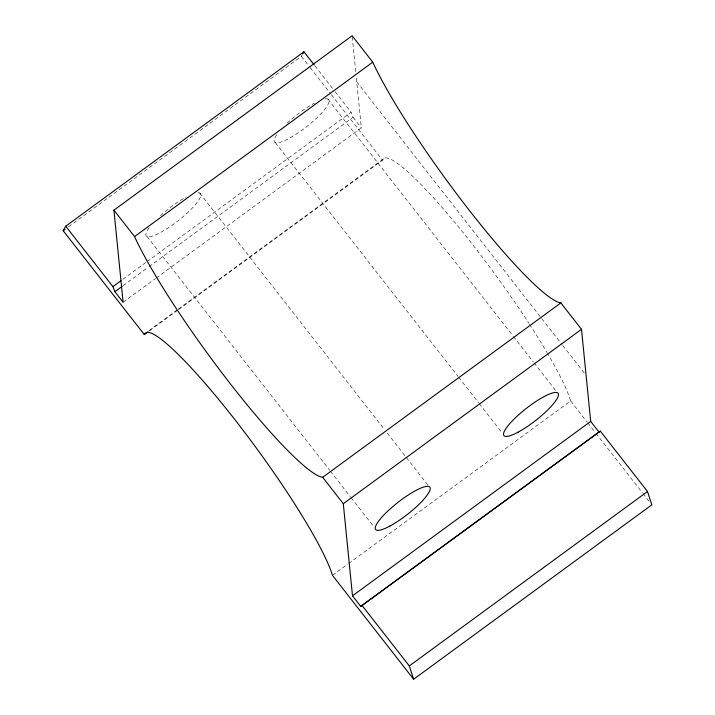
<?xml version="1.0" encoding="UTF-8"?>
<svg xmlns="http://www.w3.org/2000/svg" width="715" height="715" viewBox="0 0 715 715"><rect width="100%" height="100%" fill="white"/><g stroke="black" fill="none" stroke-linecap="round" stroke-linejoin="round"><path stroke-width="0.54" stroke-dasharray="3.58 2.68" d="M68.56 226.771L301.373 56.306L302.391 54.501M122.801 279.368L146.173 262.262M147.076 261.601L351.119 112.201L334.021 90.313M122.953 285.777L148.121 267.347M149.024 266.686L353.067 117.278L351.119 112.201M123.114 302.266L155.477 278.564M156.379 277.912L361.316 127.851L356.177 76.317M148.8 330.696L177.561 309.64M178.455 308.978L384.304 158.256M149.748 330.67L177.606 310.265M178.509 309.613L382.552 160.205A158.185 21.468 53.8 0 1 528.948 323.368M332.448 575.352L347.731 564.162M348.625 563.5L570.65 400.936A158.185 21.468 53.8 0 0 547.636 353.568M356.722 81.796L562.062 344.594M562.75 345.479L584.727 373.605M314.868 65.798L333.333 89.438M353.067 117.278L361.316 127.851M301.373 56.306L309.559 66.781M310.239 67.657L330.705 93.853M331.385 94.72L382.552 160.205M570.65 400.936L587.024 421.895M587.703 422.762L595.211 432.369M595.89 433.245L642.284 492.608M642.964 493.484L649.783 502.216M327.953 99.117L512.691 335.55M513.379 336.425L533.292 361.915M533.98 362.791L556.645 391.793M275.32 142.607L457.993 376.403M458.681 377.279L478.594 402.768M479.282 403.644L501.948 432.655M199.691 193.032L384.429 429.465M387.173 432.977L405.718 456.706M406.406 457.591L428.383 485.708M147.058 236.522L329.731 470.318M330.419 471.194L350.332 496.684M351.02 497.56L373.686 526.571M352.236 36.849L355.739 71.929M529.538 324.279A158.185 21.468 53.8 0 1 547.082 352.638M324.994 98.974A34.383 7.642 -38 0 1 302.525 129.773A34.383 7.642 -38 0 1 277.384 133.83M287.126 123.203A34.383 7.642 -38 0 1 314.609 103.076M197.903 192.773A34.383 7.642 -38 0 1 173.066 224.555A34.383 7.642 -38 0 1 149.122 227.745M160.41 215.689A34.383 7.642 -38 0 1 186.347 196.991"/><path stroke-width="1.07" d="M598.956 431.976L590.697 421.412L581.501 329.311L560.864 302.901A167.167 22.692 53.8 0 1 469.63 210.755A167.167 22.692 53.8 0 1 372.765 62.169L352.129 35.75L113.926 210.165L134.563 236.576A167.167 22.692 53.8 0 0 231.428 385.171A167.167 22.692 53.8 0 0 322.662 477.307L343.298 503.726L352.495 595.827L360.753 606.392L600.305 431.118L647.504 491.518L651.83 504.835L413.628 679.25L332.448 575.352A158.185 21.468 53.8 0 0 234.869 419.634A158.185 21.468 53.8 0 0 144.35 334.62L63.17 230.722L65.717 226.208L303.92 51.793L314.18 64.922M302.901 53.598L303.92 51.793M63.17 230.722L64.967 229.399M134.563 236.576L372.765 62.169M113.926 210.165L123.114 302.266L114.865 291.693L112.916 286.608L121.005 280.691M114.865 291.693L122.051 286.429M144.35 334.62L147.942 331.983M322.662 477.307L560.864 302.901M343.298 503.726L581.501 329.311M352.495 595.827L590.697 421.412M360.753 606.392L600.305 431.118M413.628 679.25L409.302 665.933L647.504 491.518M65.717 226.208L112.916 286.608M362.103 605.534L409.302 665.933M518.035 432.2A34.383 7.642 -38 0 0 558.495 394.296A34.383 7.642 -38 0 0 516.498 416.765A34.383 7.642 -38 0 0 518.035 432.2M389.773 526.115A34.383 7.642 -38 0 0 430.233 488.211A34.383 7.642 -38 0 0 388.236 510.68A34.383 7.642 -38 0 0 389.773 526.115"/></g></svg>
